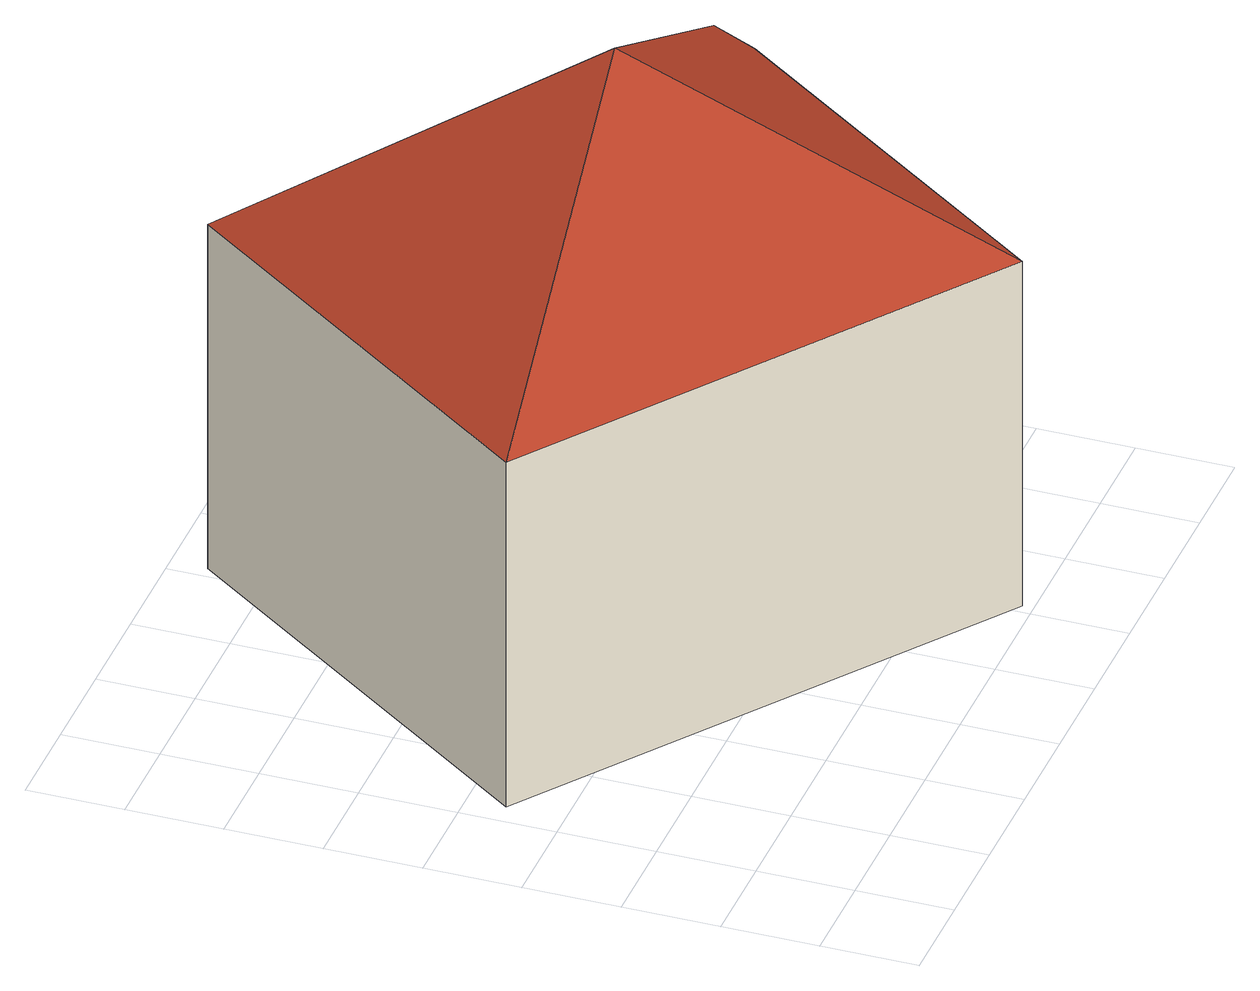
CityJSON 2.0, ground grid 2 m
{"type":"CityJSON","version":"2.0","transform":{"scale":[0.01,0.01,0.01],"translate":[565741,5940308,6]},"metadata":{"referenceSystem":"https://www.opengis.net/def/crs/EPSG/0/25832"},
"CityObjects":{
"building1":{"type":"Building","attributes":{"Gemeindeschluessel":"02400407","Geometrietyp2DReferenz":"3000","function":"31001_1010","roofType":"3500","measuredHeight":12.33,"storeysAboveGround":2},"address":[{"country":"Germany","locality":"Hamburg","thoroughfareNumber":"14","thoroughfareName":"Kugelfang"}],"geometry":[{"type":"Solid","lod":"2","boundaries":[[[[0,1,2]],[[2,1,3]],[[4,5,0,2]],[[6,4,2,3]],[[1,0,7,8]],[[3,1,8,9]],[[0,5,10,7]],[[6,3,9,11]],[[9,8,7,10,11]],[[10,5,4,6,11]]]],"semantics":{"surfaces":[{"type":"RoofSurface"},{"type":"WallSurface"},{"type":"GroundSurface"}],"values":[[0,0,0,0,1,1,1,1,2,1]]}}]}
},
"vertices":[
[628,1525,800],[51,720,800],[825,775,1246],[1022,24,801],[1535,826,837],[1534,877,801],[1538,745,800],[628,1525,13],[51,720,13],[1022,24,13],[1534,877,13],[1538,745,13]
]}
